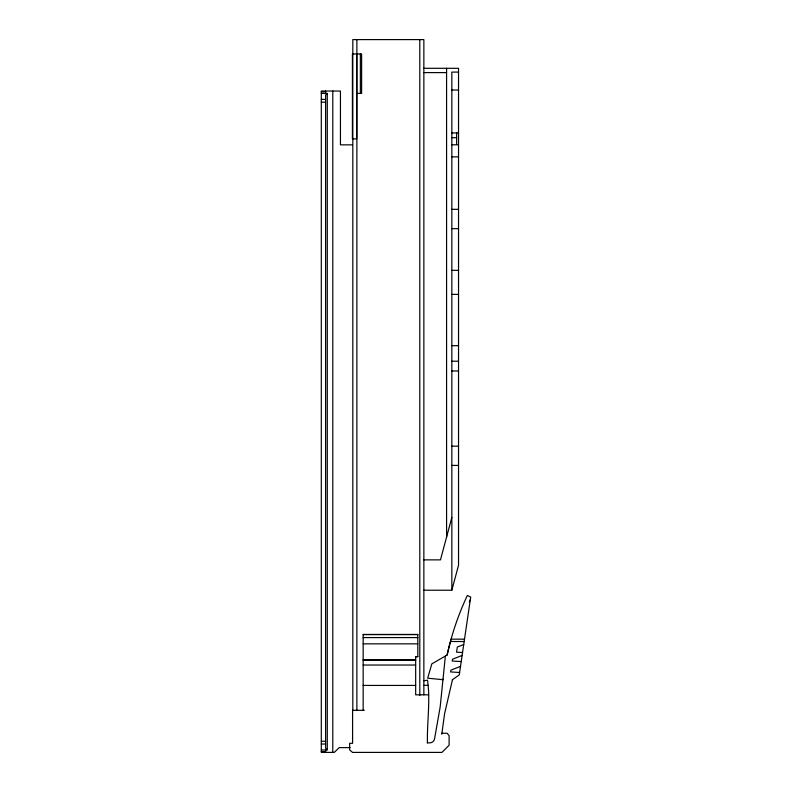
<?xml version="1.0" encoding="UTF-8"?>
<svg xmlns="http://www.w3.org/2000/svg" width="792" height="792" viewBox="0 0 792 792"><rect width="100%" height="100%" fill="white"/><g stroke="black" fill="none" stroke-linecap="round" stroke-linejoin="round"><path stroke-width="1.19" d="M445.371 656.043L440.164 707.009L434.551 738.877A4.782 4.782 0 0 1 429.838 742.837L427.225 742.837M443.045 678.982L442.956 679.704L427.66 678.17L431.838 663.854L447.153 655.014A277.467 277.467 0 0 1 467.349 595.485L470.695 597.069L459.261 674.903L452.4 679.734M441.778 734.243L444.599 713.661L452.48 679.675M451.846 517.443L440.471 559.865L423.859 559.865M451.846 590.159L458.538 565.231L458.538 68.3L423.859 68.3M463.726 644.5L457.311 647.044L456.558 652.182L462.548 652.529M462.122 655.429L452.499 659.251L452.242 661.033L461.221 661.558M460.518 666.359L450.895 670.171L450.628 671.953L459.617 672.487M423.859 680.764L427.512 680.219C430.551 701.059 426.928 721.948 427.442 742.837M458.538 72.102L451.846 72.102L451.846 590.228L423.859 590.228M423.859 72.607L446.579 72.607M451.846 90.031L458.538 90.031M321.305 91.813L325.611 91.813M321.305 93.416L327.284 93.416L327.284 750.004L321.305 750.004M356.717 93.416L361.607 93.416L361.607 53.955L352.4 53.955L352.4 138.867L356.707 138.867L356.707 53.955M321.305 99.396L325.611 99.396M321.305 102.178L325.611 102.178M451.846 132.947L458.538 132.947M451.846 137.669L456.628 137.669M352.4 144.847L340.441 144.847L340.441 91.031L321.305 91.031L321.305 752.4L334.254 752.4L339.214 747.618L350.084 747.618M451.846 144.787L458.538 144.787M451.846 156.865L458.538 156.865M451.846 209.335L458.538 209.335M451.846 228.66L458.538 228.66M451.846 270.349L458.538 270.349M451.846 294.386L458.538 294.386M451.846 345.678L458.538 345.678M451.846 361.221L458.538 361.221M451.846 370.983L458.538 370.983M451.846 446.163L458.538 446.163M451.846 465.419L458.538 465.419M363.162 634.55L417.81 634.55M363.162 637.59L417.81 637.59M464.508 639.164L451.084 639.164L450.44 641.51L464.162 641.53M363.162 643.837L417.81 643.837M417.81 656.588L415.661 656.588L415.661 694.812L428.64 694.812M415.661 656.726L417.81 656.726L417.81 634.481L363.162 634.481L363.162 710.305M363.162 659.835L415.661 659.835M363.162 660.261L415.661 660.261M363.162 665.033L415.661 665.033M363.162 685.427L415.661 685.427M423.859 685.327L427.957 685.327M364.28 710.305L352.579 710.305L352.579 743.312L349.638 743.312L349.638 749.885L352.499 752.4L441.936 752.4L449.113 745.222L449.113 735.659L447.104 733.263L441.906 733.263M321.305 741.253L325.611 741.253M321.305 744.025L325.611 744.025M321.305 751.608L325.611 751.608M456.628 132.739L456.628 143.768M446.579 68.3L446.579 537.085M423.859 694.812L423.859 39.6L352.816 39.6L352.816 710.305M419.79 39.6L419.79 695.455M360.36 53.955L360.36 93.416M356.885 39.6L356.885 710.305M332.779 91.031L332.779 752.4M325.611 91.031L325.611 93.496M325.611 749.925L325.611 752.4M447.153 655.014A333.412 303.831 8.4 0 1 450.222 642.322M469.28 602.009A272.983 272.983 0 0 1 470.3 599.762M327.284 749.598A14.81 7.197 -90 0 1 325.611 748.341L325.611 95.09A14.81 7.197 -90 0 1 327.284 93.822"/></g></svg>
